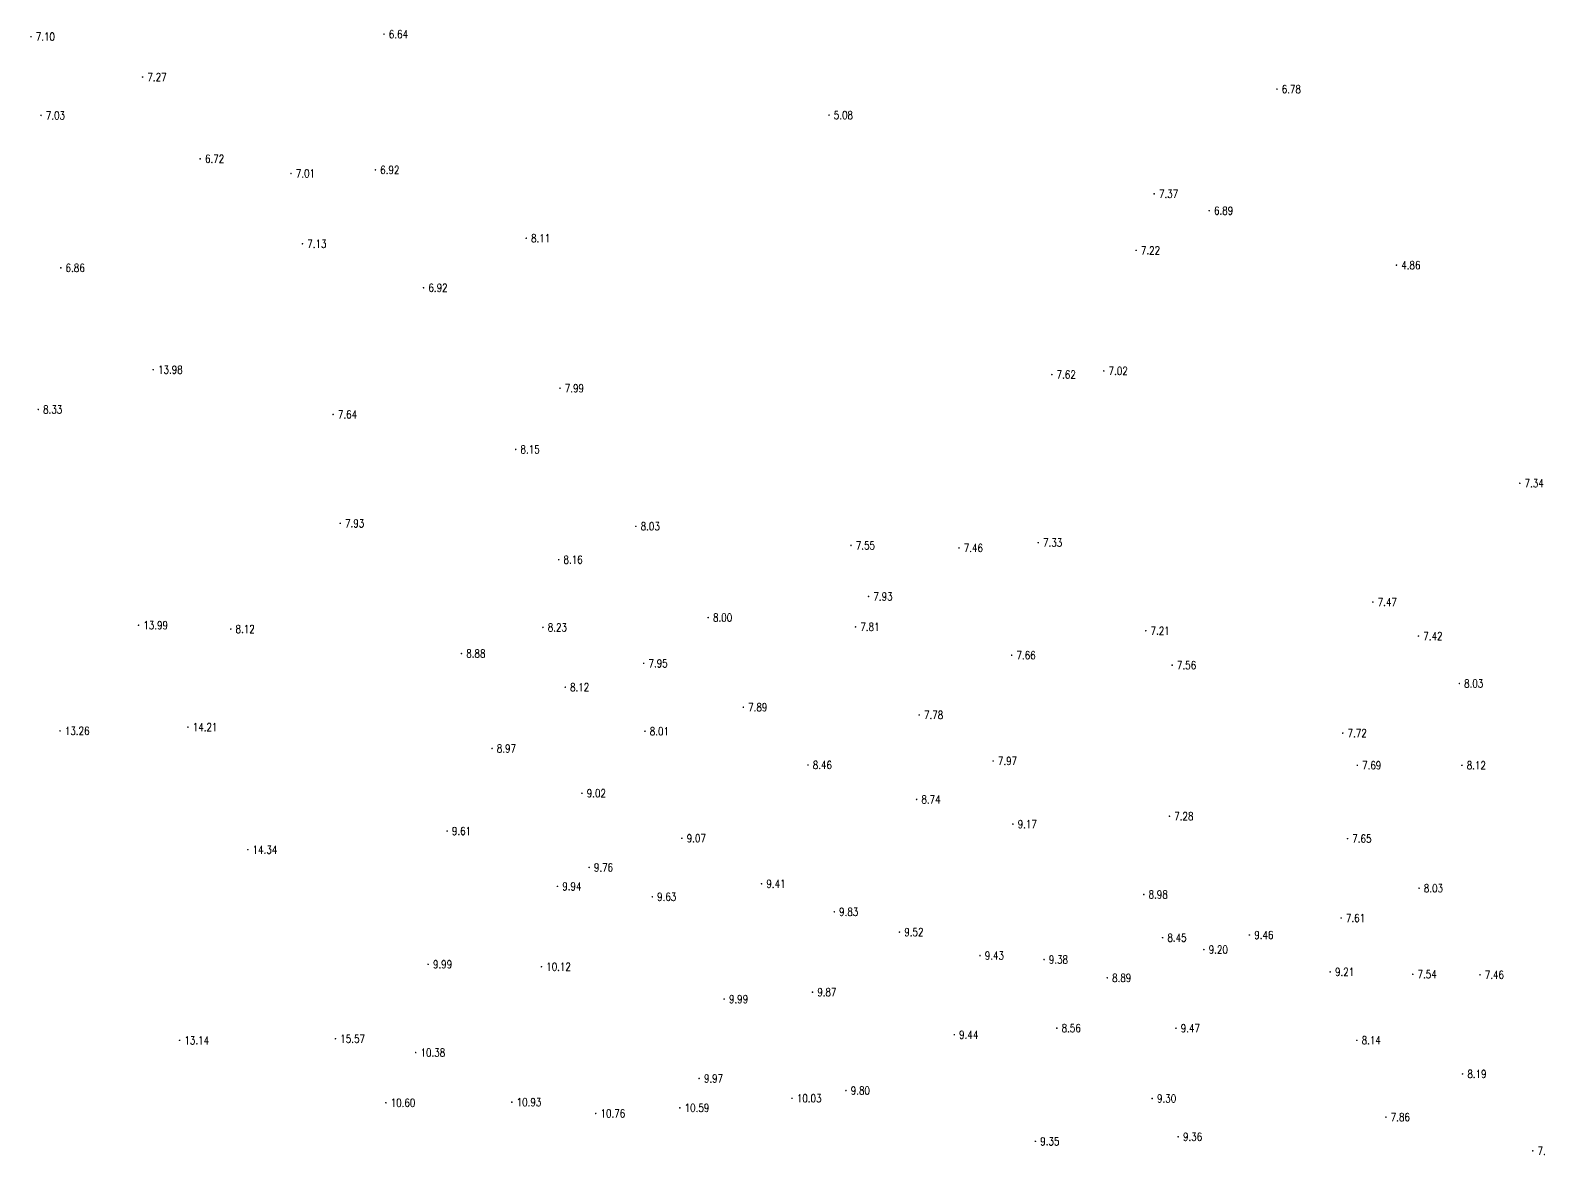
# Model space of a CAD drawing. Extents: x 476861 to 479475, y 2367369 to 2370541.
# Drawn here: x 477387.9 to 477576.5, y 2368056 to 2368196.6 of the extents above; entities that cross this region are included whole.
import ezdxf
from ezdxf.enums import TextEntityAlignment as Align

# ---------------------------------------------------------------- set-up
doc = ezdxf.new("R2010")
doc.units = 0
doc.header["$LTSCALE"] = 0.5
doc.layers.get('0').update_dxf_attribs({"linetype": 'CONTINUOUS'})
doc.layers.add('GCD', color=1, linetype='CONTINUOUS')
doc.styles.add('HZ', font='rs.shx', dxfattribs={"width": 0.8, "bigfont": 'hztxt.shx'})

# ---------------------------------------------------------------- blocks, each defined once
blk = doc.blocks.new('GC200')
at = {"linetype": 'Continuous', "const_width": 0.2, "flags": 128}
blk.add_lwpolyline([(-0.1, 0, 1), (0.1, 0, 1)], format="xyb", close=True, dxfattribs=at)

msp = doc.modelspace()

# ---------------------------------------------------------------- block references
at = {"layer": 'GCD', "linetype": 'Continuous'}
ref = msp.add_blockref('GC200', (477432.173, 2368196.059, 6.636), dxfattribs=dict(at, xscale=0.5, yscale=0.5, zscale=0.5))
ref.add_attrib('height', '6.64', dxfattribs={"linetype": 'Continuous', "height": 1, "style": 'HZ', "width": 0.8}).set_placement((477432.773, 2368196.059, 6.636), align=Align.MIDDLE_LEFT)
ref = msp.add_blockref('GC200', (477388.049, 2368195.75, 7.101), dxfattribs=dict(at, xscale=0.5, yscale=0.5, zscale=0.5))
ref.add_attrib('height', '7.10', dxfattribs={"linetype": 'Continuous', "height": 1, "style": 'HZ', "width": 0.8}).set_placement((477388.649, 2368195.75, 7.101), align=Align.MIDDLE_LEFT)
ref = msp.add_blockref('GC200', (477402, 2368190.699, 7.266), dxfattribs=dict(at, xscale=0.5, yscale=0.5, zscale=0.5))
ref.add_attrib('height', '7.27', dxfattribs={"linetype": 'Continuous', "height": 1, "style": 'HZ', "width": 0.8}).set_placement((477402.6, 2368190.699, 7.266), align=Align.MIDDLE_LEFT)
ref = msp.add_blockref('GC200', (477543.77, 2368189.189, 6.78), dxfattribs=dict(at, xscale=0.5, yscale=0.5, zscale=0.5))
ref.add_attrib('height', '6.78', dxfattribs={"linetype": 'Continuous', "height": 1, "style": 'HZ', "width": 0.8}).set_placement((477544.37, 2368189.189, 6.78), align=Align.MIDDLE_LEFT)
ref = msp.add_blockref('GC200', (477389.306, 2368185.907, 7.033), dxfattribs=dict(at, xscale=0.5, yscale=0.5, zscale=0.5))
ref.add_attrib('height', '7.03', dxfattribs={"linetype": 'Continuous', "height": 1, "style": 'HZ', "width": 0.8}).set_placement((477389.906, 2368185.907, 7.033), align=Align.MIDDLE_LEFT)
ref = msp.add_blockref('GC200', (477487.787, 2368185.94, 5.08), dxfattribs=dict(at, xscale=0.5, yscale=0.5, zscale=0.5))
ref.add_attrib('height', '5.08', dxfattribs={"linetype": 'Continuous', "height": 1, "style": 'HZ', "width": 0.8}).set_placement((477488.387, 2368185.94, 5.08), align=Align.MIDDLE_LEFT)
ref = msp.add_blockref('GC200', (477409.198, 2368180.482, 6.72), dxfattribs=dict(at, xscale=0.5, yscale=0.5, zscale=0.5))
ref.add_attrib('height', '6.72', dxfattribs={"linetype": 'Continuous', "height": 1, "style": 'HZ', "width": 0.8}).set_placement((477409.798, 2368180.482, 6.72), align=Align.MIDDLE_LEFT)
ref = msp.add_blockref('GC200', (477431.095, 2368179.091, 6.919), dxfattribs=dict(at, xscale=0.5, yscale=0.5, zscale=0.5))
ref.add_attrib('height', '6.92', dxfattribs={"linetype": 'Continuous', "height": 1, "style": 'HZ', "width": 0.8}).set_placement((477431.695, 2368179.091, 6.919), align=Align.MIDDLE_LEFT)
ref = msp.add_blockref('GC200', (477420.549, 2368178.647, 7.009), dxfattribs=dict(at, xscale=0.5, yscale=0.5, zscale=0.5))
ref.add_attrib('height', '7.01', dxfattribs={"linetype": 'Continuous', "height": 1, "style": 'HZ', "width": 0.8}).set_placement((477421.149, 2368178.647, 7.009), align=Align.MIDDLE_LEFT)
ref = msp.add_blockref('GC200', (477528.427, 2368176.102, 7.366), dxfattribs=dict(at, xscale=0.5, yscale=0.5, zscale=0.5))
ref.add_attrib('height', '7.37', dxfattribs={"linetype": 'Continuous', "height": 1, "style": 'HZ', "width": 0.8}).set_placement((477529.027, 2368176.102, 7.366), align=Align.MIDDLE_LEFT)
ref = msp.add_blockref('GC200', (477535.3, 2368173.996, 6.891), dxfattribs=dict(at, xscale=0.5, yscale=0.5, zscale=0.5))
ref.add_attrib('height', '6.89', dxfattribs={"linetype": 'Continuous', "height": 1, "style": 'HZ', "width": 0.8}).set_placement((477535.9, 2368173.996, 6.891), align=Align.MIDDLE_LEFT)
ref = msp.add_blockref('GC200', (477421.978, 2368169.858, 7.125), dxfattribs=dict(at, xscale=0.5, yscale=0.5, zscale=0.5))
ref.add_attrib('height', '7.13', dxfattribs={"linetype": 'Continuous', "height": 1, "style": 'HZ', "width": 0.8}).set_placement((477422.578, 2368169.858, 7.125), align=Align.MIDDLE_LEFT)
ref = msp.add_blockref('GC200', (477449.946, 2368170.557, 8.109), dxfattribs=dict(at, xscale=0.5, yscale=0.5, zscale=0.5))
ref.add_attrib('height', '8.11', dxfattribs={"linetype": 'Continuous', "height": 1, "style": 'HZ', "width": 0.8}).set_placement((477450.546, 2368170.557, 8.109), align=Align.MIDDLE_LEFT)
ref = msp.add_blockref('GC200', (477526.165, 2368169.037, 7.218), dxfattribs=dict(at, xscale=0.5, yscale=0.5, zscale=0.5))
ref.add_attrib('height', '7.22', dxfattribs={"linetype": 'Continuous', "height": 1, "style": 'HZ', "width": 0.8}).set_placement((477526.765, 2368169.037, 7.218), align=Align.MIDDLE_LEFT)
ref = msp.add_blockref('GC200', (477391.775, 2368166.853, 6.858), dxfattribs=dict(at, xscale=0.5, yscale=0.5, zscale=0.5))
ref.add_attrib('height', '6.86', dxfattribs={"linetype": 'Continuous', "height": 1, "style": 'HZ', "width": 0.8}).set_placement((477392.375, 2368166.853, 6.858), align=Align.MIDDLE_LEFT)
ref = msp.add_blockref('GC200', (477558.702, 2368167.189, 4.86), dxfattribs=dict(at, xscale=0.5, yscale=0.5, zscale=0.5))
ref.add_attrib('height', '4.86', dxfattribs={"linetype": 'Continuous', "height": 1, "style": 'HZ', "width": 0.8}).set_placement((477559.302, 2368167.189, 4.86), align=Align.MIDDLE_LEFT)
ref = msp.add_blockref('GC200', (477437.116, 2368164.364, 6.923), dxfattribs=dict(at, xscale=0.5, yscale=0.5, zscale=0.5))
ref.add_attrib('height', '6.92', dxfattribs={"linetype": 'Continuous', "height": 1, "style": 'HZ', "width": 0.8}).set_placement((477437.716, 2368164.364, 6.923), align=Align.MIDDLE_LEFT)
ref = msp.add_blockref('GC200', (477403.328, 2368154.121, 13.982), dxfattribs=dict(at, xscale=0.5, yscale=0.5, zscale=0.5))
ref.add_attrib('height', '13.98', dxfattribs={"linetype": 'Continuous', "height": 1, "style": 'HZ', "width": 0.8}).set_placement((477403.928, 2368154.121, 13.982), align=Align.MIDDLE_LEFT)
ref = msp.add_blockref('GC200', (477515.636, 2368153.506, 7.623), dxfattribs=dict(at, xscale=0.5, yscale=0.5, zscale=0.5))
ref.add_attrib('height', '7.62', dxfattribs={"linetype": 'Continuous', "height": 1, "style": 'HZ', "width": 0.8}).set_placement((477516.236, 2368153.506, 7.623), align=Align.MIDDLE_LEFT)
ref = msp.add_blockref('GC200', (477522.13, 2368153.966, 7.02), dxfattribs=dict(at, xscale=0.5, yscale=0.5, zscale=0.5))
ref.add_attrib('height', '7.02', dxfattribs={"linetype": 'Continuous', "height": 1, "style": 'HZ', "width": 0.8}).set_placement((477522.73, 2368153.966, 7.02), align=Align.MIDDLE_LEFT)
ref = msp.add_blockref('GC200', (477454.164, 2368151.803, 7.994), dxfattribs=dict(at, xscale=0.5, yscale=0.5, zscale=0.5))
ref.add_attrib('height', '7.99', dxfattribs={"linetype": 'Continuous', "height": 1, "style": 'HZ', "width": 0.8}).set_placement((477454.764, 2368151.803, 7.994), align=Align.MIDDLE_LEFT)
ref = msp.add_blockref('GC200', (477388.961, 2368149.147, 8.33), dxfattribs=dict(at, xscale=0.5, yscale=0.5, zscale=0.5))
ref.add_attrib('height', '8.33', dxfattribs={"linetype": 'Continuous', "height": 1, "style": 'HZ', "width": 0.8}).set_placement((477389.561, 2368149.147, 8.33), align=Align.MIDDLE_LEFT)
ref = msp.add_blockref('GC200', (477425.808, 2368148.528, 7.64), dxfattribs=dict(at, xscale=0.5, yscale=0.5, zscale=0.5))
ref.add_attrib('height', '7.64', dxfattribs={"linetype": 'Continuous', "height": 1, "style": 'HZ', "width": 0.8}).set_placement((477426.408, 2368148.528, 7.64), align=Align.MIDDLE_LEFT)
ref = msp.add_blockref('GC200', (477448.631, 2368144.158, 8.146), dxfattribs=dict(at, xscale=0.5, yscale=0.5, zscale=0.5))
ref.add_attrib('height', '8.15', dxfattribs={"linetype": 'Continuous', "height": 1, "style": 'HZ', "width": 0.8}).set_placement((477449.231, 2368144.158, 8.146), align=Align.MIDDLE_LEFT)
ref = msp.add_blockref('GC200', (477574.122, 2368139.924, 7.34), dxfattribs=dict(at, xscale=0.5, yscale=0.5, zscale=0.5))
ref.add_attrib('height', '7.34', dxfattribs={"linetype": 'Continuous', "height": 1, "style": 'HZ', "width": 0.8}).set_placement((477574.722, 2368139.924, 7.34), align=Align.MIDDLE_LEFT)
ref = msp.add_blockref('GC200', (477426.7, 2368134.917, 7.932), dxfattribs=dict(at, xscale=0.5, yscale=0.5, zscale=0.5))
ref.add_attrib('height', '7.93', dxfattribs={"linetype": 'Continuous', "height": 1, "style": 'HZ', "width": 0.8}).set_placement((477427.3, 2368134.917, 7.932), align=Align.MIDDLE_LEFT)
ref = msp.add_blockref('GC200', (477463.647, 2368134.543, 8.03), dxfattribs=dict(at, xscale=0.5, yscale=0.5, zscale=0.5))
ref.add_attrib('height', '8.03', dxfattribs={"linetype": 'Continuous', "height": 1, "style": 'HZ', "width": 0.8}).set_placement((477464.247, 2368134.543, 8.03), align=Align.MIDDLE_LEFT)
ref = msp.add_blockref('GC200', (477490.531, 2368132.158, 7.55), dxfattribs=dict(at, xscale=0.5, yscale=0.5, zscale=0.5))
ref.add_attrib('height', '7.55', dxfattribs={"linetype": 'Continuous', "height": 1, "style": 'HZ', "width": 0.8}).set_placement((477491.131, 2368132.158, 7.55), align=Align.MIDDLE_LEFT)
ref = msp.add_blockref('GC200', (477513.935, 2368132.502, 7.332), dxfattribs=dict(at, xscale=0.5, yscale=0.5, zscale=0.5))
ref.add_attrib('height', '7.33', dxfattribs={"linetype": 'Continuous', "height": 1, "style": 'HZ', "width": 0.8}).set_placement((477514.535, 2368132.502, 7.332), align=Align.MIDDLE_LEFT)
ref = msp.add_blockref('GC200', (477454.005, 2368130.371, 8.162), dxfattribs=dict(at, xscale=0.5, yscale=0.5, zscale=0.5))
ref.add_attrib('height', '8.16', dxfattribs={"linetype": 'Continuous', "height": 1, "style": 'HZ', "width": 0.8}).set_placement((477454.605, 2368130.371, 8.162), align=Align.MIDDLE_LEFT)
ref = msp.add_blockref('GC200', (477504.028, 2368131.844, 7.461), dxfattribs=dict(at, xscale=0.5, yscale=0.5, zscale=0.5))
ref.add_attrib('height', '7.46', dxfattribs={"linetype": 'Continuous', "height": 1, "style": 'HZ', "width": 0.8}).set_placement((477504.628, 2368131.844, 7.461), align=Align.MIDDLE_LEFT)
ref = msp.add_blockref('GC200', (477492.73, 2368125.781, 7.93), dxfattribs=dict(at, xscale=0.5, yscale=0.5, zscale=0.5))
ref.add_attrib('height', '7.93', dxfattribs={"linetype": 'Continuous', "height": 1, "style": 'HZ', "width": 0.8}).set_placement((477493.33, 2368125.781, 7.93), align=Align.MIDDLE_LEFT)
ref = msp.add_blockref('GC200', (477555.758, 2368125.079, 7.467), dxfattribs=dict(at, xscale=0.5, yscale=0.5, zscale=0.5))
ref.add_attrib('height', '7.47', dxfattribs={"linetype": 'Continuous', "height": 1, "style": 'HZ', "width": 0.8}).set_placement((477556.358, 2368125.079, 7.467), align=Align.MIDDLE_LEFT)
ref = msp.add_blockref('GC200', (477472.684, 2368123.136, 8.001), dxfattribs=dict(at, xscale=0.5, yscale=0.5, zscale=0.5))
ref.add_attrib('height', '8.00', dxfattribs={"linetype": 'Continuous', "height": 1, "style": 'HZ', "width": 0.8}).set_placement((477473.284, 2368123.136, 8.001), align=Align.MIDDLE_LEFT)
ref = msp.add_blockref('GC200', (477401.491, 2368122.18, 13.989), dxfattribs=dict(at, xscale=0.5, yscale=0.5, zscale=0.5))
ref.add_attrib('height', '13.99', dxfattribs={"linetype": 'Continuous', "height": 1, "style": 'HZ', "width": 0.8}).set_placement((477402.091, 2368122.18, 13.989), align=Align.MIDDLE_LEFT)
ref = msp.add_blockref('GC200', (477413.017, 2368121.704, 8.12), dxfattribs=dict(at, xscale=0.5, yscale=0.5, zscale=0.5))
ref.add_attrib('height', '8.12', dxfattribs={"linetype": 'Continuous', "height": 1, "style": 'HZ', "width": 0.8}).set_placement((477413.617, 2368121.704, 8.12), align=Align.MIDDLE_LEFT)
ref = msp.add_blockref('GC200', (477452.035, 2368121.911, 8.226), dxfattribs=dict(at, xscale=0.5, yscale=0.5, zscale=0.5))
ref.add_attrib('height', '8.23', dxfattribs={"linetype": 'Continuous', "height": 1, "style": 'HZ', "width": 0.8}).set_placement((477452.635, 2368121.911, 8.226), align=Align.MIDDLE_LEFT)
ref = msp.add_blockref('GC200', (477491.104, 2368121.972, 7.808), dxfattribs=dict(at, xscale=0.5, yscale=0.5, zscale=0.5))
ref.add_attrib('height', '7.81', dxfattribs={"linetype": 'Continuous', "height": 1, "style": 'HZ', "width": 0.8}).set_placement((477491.704, 2368121.972, 7.808), align=Align.MIDDLE_LEFT)
ref = msp.add_blockref('GC200', (477527.375, 2368121.497, 7.21), dxfattribs=dict(at, xscale=0.5, yscale=0.5, zscale=0.5))
ref.add_attrib('height', '7.21', dxfattribs={"linetype": 'Continuous', "height": 1, "style": 'HZ', "width": 0.8}).set_placement((477527.975, 2368121.497, 7.21), align=Align.MIDDLE_LEFT)
ref = msp.add_blockref('GC200', (477561.456, 2368120.827, 7.42), dxfattribs=dict(at, xscale=0.5, yscale=0.5, zscale=0.5))
ref.add_attrib('height', '7.42', dxfattribs={"linetype": 'Continuous', "height": 1, "style": 'HZ', "width": 0.8}).set_placement((477562.056, 2368120.827, 7.42), align=Align.MIDDLE_LEFT)
ref = msp.add_blockref('GC200', (477441.848, 2368118.638, 8.883), dxfattribs=dict(at, xscale=0.5, yscale=0.5, zscale=0.5))
ref.add_attrib('height', '8.88', dxfattribs={"linetype": 'Continuous', "height": 1, "style": 'HZ', "width": 0.8}).set_placement((477442.448, 2368118.638, 8.883), align=Align.MIDDLE_LEFT)
ref = msp.add_blockref('GC200', (477464.625, 2368117.414, 7.946), dxfattribs=dict(at, xscale=0.5, yscale=0.5, zscale=0.5))
ref.add_attrib('height', '7.95', dxfattribs={"linetype": 'Continuous', "height": 1, "style": 'HZ', "width": 0.8}).set_placement((477465.225, 2368117.414, 7.946), align=Align.MIDDLE_LEFT)
ref = msp.add_blockref('GC200', (477510.612, 2368118.427, 7.659), dxfattribs=dict(at, xscale=0.5, yscale=0.5, zscale=0.5))
ref.add_attrib('height', '7.66', dxfattribs={"linetype": 'Continuous', "height": 1, "style": 'HZ', "width": 0.8}).set_placement((477511.212, 2368118.427, 7.659), align=Align.MIDDLE_LEFT)
ref = msp.add_blockref('GC200', (477530.674, 2368117.185, 7.56), dxfattribs=dict(at, xscale=0.5, yscale=0.5, zscale=0.5))
ref.add_attrib('height', '7.56', dxfattribs={"linetype": 'Continuous', "height": 1, "style": 'HZ', "width": 0.8}).set_placement((477531.274, 2368117.185, 7.56), align=Align.MIDDLE_LEFT)
ref = msp.add_blockref('GC200', (477566.557, 2368114.896, 8.026), dxfattribs=dict(at, xscale=0.5, yscale=0.5, zscale=0.5))
ref.add_attrib('height', '8.03', dxfattribs={"linetype": 'Continuous', "height": 1, "style": 'HZ', "width": 0.8}).set_placement((477567.157, 2368114.896, 8.026), align=Align.MIDDLE_LEFT)
ref = msp.add_blockref('GC200', (477454.821, 2368114.434, 8.12), dxfattribs=dict(at, xscale=0.5, yscale=0.5, zscale=0.5))
ref.add_attrib('height', '8.12', dxfattribs={"linetype": 'Continuous', "height": 1, "style": 'HZ', "width": 0.8}).set_placement((477455.421, 2368114.434, 8.12), align=Align.MIDDLE_LEFT)
ref = msp.add_blockref('GC200', (477477.079, 2368111.927, 7.89), dxfattribs=dict(at, xscale=0.5, yscale=0.5, zscale=0.5))
ref.add_attrib('height', '7.89', dxfattribs={"linetype": 'Continuous', "height": 1, "style": 'HZ', "width": 0.8}).set_placement((477477.679, 2368111.927, 7.89), align=Align.MIDDLE_LEFT)
ref = msp.add_blockref('GC200', (477407.665, 2368109.449, 14.21), dxfattribs=dict(at, xscale=0.5, yscale=0.5, zscale=0.5))
ref.add_attrib('height', '14.21', dxfattribs={"linetype": 'Continuous', "height": 1, "style": 'HZ', "width": 0.8}).set_placement((477408.265, 2368109.449, 14.21), align=Align.MIDDLE_LEFT)
ref = msp.add_blockref('GC200', (477499.059, 2368110.964, 7.78), dxfattribs=dict(at, xscale=0.5, yscale=0.5, zscale=0.5))
ref.add_attrib('height', '7.78', dxfattribs={"linetype": 'Continuous', "height": 1, "style": 'HZ', "width": 0.8}).set_placement((477499.659, 2368110.964, 7.78), align=Align.MIDDLE_LEFT)
ref = msp.add_blockref('GC200', (477391.681, 2368108.976, 13.261), dxfattribs=dict(at, xscale=0.5, yscale=0.5, zscale=0.5))
ref.add_attrib('height', '13.26', dxfattribs={"linetype": 'Continuous', "height": 1, "style": 'HZ', "width": 0.8}).set_placement((477392.281, 2368108.976, 13.261), align=Align.MIDDLE_LEFT)
ref = msp.add_blockref('GC200', (477464.783, 2368108.927, 8.01), dxfattribs=dict(at, xscale=0.5, yscale=0.5, zscale=0.5))
ref.add_attrib('height', '8.01', dxfattribs={"linetype": 'Continuous', "height": 1, "style": 'HZ', "width": 0.8}).set_placement((477465.383, 2368108.927, 8.01), align=Align.MIDDLE_LEFT)
ref = msp.add_blockref('GC200', (477551.996, 2368108.697, 7.721), dxfattribs=dict(at, xscale=0.5, yscale=0.5, zscale=0.5))
ref.add_attrib('height', '7.72', dxfattribs={"linetype": 'Continuous', "height": 1, "style": 'HZ', "width": 0.8}).set_placement((477552.596, 2368108.697, 7.721), align=Align.MIDDLE_LEFT)
ref = msp.add_blockref('GC200', (477445.672, 2368106.775, 8.966), dxfattribs=dict(at, xscale=0.5, yscale=0.5, zscale=0.5))
ref.add_attrib('height', '8.97', dxfattribs={"linetype": 'Continuous', "height": 1, "style": 'HZ', "width": 0.8}).set_placement((477446.272, 2368106.775, 8.966), align=Align.MIDDLE_LEFT)
ref = msp.add_blockref('GC200', (477485.161, 2368104.715, 8.459), dxfattribs=dict(at, xscale=0.5, yscale=0.5, zscale=0.5))
ref.add_attrib('height', '8.46', dxfattribs={"linetype": 'Continuous', "height": 1, "style": 'HZ', "width": 0.8}).set_placement((477485.761, 2368104.715, 8.459), align=Align.MIDDLE_LEFT)
ref = msp.add_blockref('GC200', (477508.299, 2368105.212, 7.965), dxfattribs=dict(at, xscale=0.5, yscale=0.5, zscale=0.5))
ref.add_attrib('height', '7.97', dxfattribs={"linetype": 'Continuous', "height": 1, "style": 'HZ', "width": 0.8}).set_placement((477508.899, 2368105.212, 7.965), align=Align.MIDDLE_LEFT)
ref = msp.add_blockref('GC200', (477553.811, 2368104.67, 7.693), dxfattribs=dict(at, xscale=0.5, yscale=0.5, zscale=0.5))
ref.add_attrib('height', '7.69', dxfattribs={"linetype": 'Continuous', "height": 1, "style": 'HZ', "width": 0.8}).set_placement((477554.411, 2368104.67, 7.693), align=Align.MIDDLE_LEFT)
ref = msp.add_blockref('GC200', (477566.886, 2368104.671, 8.12), dxfattribs=dict(at, xscale=0.5, yscale=0.5, zscale=0.5))
ref.add_attrib('height', '8.12', dxfattribs={"linetype": 'Continuous', "height": 1, "style": 'HZ', "width": 0.8}).set_placement((477567.486, 2368104.671, 8.12), align=Align.MIDDLE_LEFT)
ref = msp.add_blockref('GC200', (477456.908, 2368101.176, 9.02), dxfattribs=dict(at, xscale=0.5, yscale=0.5, zscale=0.5))
ref.add_attrib('height', '9.02', dxfattribs={"linetype": 'Continuous', "height": 1, "style": 'HZ', "width": 0.8}).set_placement((477457.508, 2368101.176, 9.02), align=Align.MIDDLE_LEFT)
ref = msp.add_blockref('GC200', (477498.735, 2368100.411, 8.74), dxfattribs=dict(at, xscale=0.5, yscale=0.5, zscale=0.5))
ref.add_attrib('height', '8.74', dxfattribs={"linetype": 'Continuous', "height": 1, "style": 'HZ', "width": 0.8}).set_placement((477499.335, 2368100.411, 8.74), align=Align.MIDDLE_LEFT)
ref = msp.add_blockref('GC200', (477530.331, 2368098.309, 7.28), dxfattribs=dict(at, xscale=0.5, yscale=0.5, zscale=0.5))
ref.add_attrib('height', '7.28', dxfattribs={"linetype": 'Continuous', "height": 1, "style": 'HZ', "width": 0.8}).set_placement((477530.931, 2368098.309, 7.28), align=Align.MIDDLE_LEFT)
ref = msp.add_blockref('GC200', (477440.055, 2368096.456, 9.607), dxfattribs=dict(at, xscale=0.5, yscale=0.5, zscale=0.5))
ref.add_attrib('height', '9.61', dxfattribs={"linetype": 'Continuous', "height": 1, "style": 'HZ', "width": 0.8}).set_placement((477440.655, 2368096.456, 9.607), align=Align.MIDDLE_LEFT)
ref = msp.add_blockref('GC200', (477510.763, 2368097.324, 9.168), dxfattribs=dict(at, xscale=0.5, yscale=0.5, zscale=0.5))
ref.add_attrib('height', '9.17', dxfattribs={"linetype": 'Continuous', "height": 1, "style": 'HZ', "width": 0.8}).set_placement((477511.363, 2368097.324, 9.168), align=Align.MIDDLE_LEFT)
ref = msp.add_blockref('GC200', (477469.401, 2368095.55, 9.073), dxfattribs=dict(at, xscale=0.5, yscale=0.5, zscale=0.5))
ref.add_attrib('height', '9.07', dxfattribs={"linetype": 'Continuous', "height": 1, "style": 'HZ', "width": 0.8}).set_placement((477470.001, 2368095.55, 9.073), align=Align.MIDDLE_LEFT)
ref = msp.add_blockref('GC200', (477552.588, 2368095.507, 7.65), dxfattribs=dict(at, xscale=0.5, yscale=0.5, zscale=0.5))
ref.add_attrib('height', '7.65', dxfattribs={"linetype": 'Continuous', "height": 1, "style": 'HZ', "width": 0.8}).set_placement((477553.188, 2368095.507, 7.65), align=Align.MIDDLE_LEFT)
ref = msp.add_blockref('GC200', (477415.148, 2368094.128, 14.34), dxfattribs=dict(at, xscale=0.5, yscale=0.5, zscale=0.5))
ref.add_attrib('height', '14.34', dxfattribs={"linetype": 'Continuous', "height": 1, "style": 'HZ', "width": 0.8}).set_placement((477415.748, 2368094.128, 14.34), align=Align.MIDDLE_LEFT)
ref = msp.add_blockref('GC200', (477457.801, 2368091.912, 9.758), dxfattribs=dict(at, xscale=0.5, yscale=0.5, zscale=0.5))
ref.add_attrib('height', '9.76', dxfattribs={"linetype": 'Continuous', "height": 1, "style": 'HZ', "width": 0.8}).set_placement((477458.401, 2368091.912, 9.758), align=Align.MIDDLE_LEFT)
ref = msp.add_blockref('GC200', (477453.845, 2368089.541, 9.944), dxfattribs=dict(at, xscale=0.5, yscale=0.5, zscale=0.5))
ref.add_attrib('height', '9.94', dxfattribs={"linetype": 'Continuous', "height": 1, "style": 'HZ', "width": 0.8}).set_placement((477454.445, 2368089.541, 9.944), align=Align.MIDDLE_LEFT)
ref = msp.add_blockref('GC200', (477479.352, 2368089.866, 9.405), dxfattribs=dict(at, xscale=0.5, yscale=0.5, zscale=0.5))
ref.add_attrib('height', '9.41', dxfattribs={"linetype": 'Continuous', "height": 1, "style": 'HZ', "width": 0.8}).set_placement((477479.952, 2368089.866, 9.405), align=Align.MIDDLE_LEFT)
ref = msp.add_blockref('GC200', (477527.124, 2368088.523, 8.982), dxfattribs=dict(at, xscale=0.5, yscale=0.5, zscale=0.5))
ref.add_attrib('height', '8.98', dxfattribs={"linetype": 'Continuous', "height": 1, "style": 'HZ', "width": 0.8}).set_placement((477527.724, 2368088.523, 8.982), align=Align.MIDDLE_LEFT)
ref = msp.add_blockref('GC200', (477561.527, 2368089.312, 8.032), dxfattribs=dict(at, xscale=0.5, yscale=0.5, zscale=0.5))
ref.add_attrib('height', '8.03', dxfattribs={"linetype": 'Continuous', "height": 1, "style": 'HZ', "width": 0.8}).set_placement((477562.127, 2368089.312, 8.032), align=Align.MIDDLE_LEFT)
ref = msp.add_blockref('GC200', (477465.702, 2368088.236, 9.634), dxfattribs=dict(at, xscale=0.5, yscale=0.5, zscale=0.5))
ref.add_attrib('height', '9.63', dxfattribs={"linetype": 'Continuous', "height": 1, "style": 'HZ', "width": 0.8}).set_placement((477466.302, 2368088.236, 9.634), align=Align.MIDDLE_LEFT)
ref = msp.add_blockref('GC200', (477488.445, 2368086.358, 9.833), dxfattribs=dict(at, xscale=0.5, yscale=0.5, zscale=0.5))
ref.add_attrib('height', '9.83', dxfattribs={"linetype": 'Continuous', "height": 1, "style": 'HZ', "width": 0.8}).set_placement((477489.045, 2368086.358, 9.833), align=Align.MIDDLE_LEFT)
ref = msp.add_blockref('GC200', (477551.794, 2368085.583, 7.61), dxfattribs=dict(at, xscale=0.5, yscale=0.5, zscale=0.5))
ref.add_attrib('height', '7.61', dxfattribs={"linetype": 'Continuous', "height": 1, "style": 'HZ', "width": 0.8}).set_placement((477552.394, 2368085.583, 7.61), align=Align.MIDDLE_LEFT)
ref = msp.add_blockref('GC200', (477496.589, 2368083.826, 9.517), dxfattribs=dict(at, xscale=0.5, yscale=0.5, zscale=0.5))
ref.add_attrib('height', '9.52', dxfattribs={"linetype": 'Continuous', "height": 1, "style": 'HZ', "width": 0.8}).set_placement((477497.189, 2368083.826, 9.517), align=Align.MIDDLE_LEFT)
ref = msp.add_blockref('GC200', (477529.477, 2368083.125, 8.445), dxfattribs=dict(at, xscale=0.5, yscale=0.5, zscale=0.5))
ref.add_attrib('height', '8.45', dxfattribs={"linetype": 'Continuous', "height": 1, "style": 'HZ', "width": 0.8}).set_placement((477530.077, 2368083.125, 8.445), align=Align.MIDDLE_LEFT)
ref = msp.add_blockref('GC200', (477540.329, 2368083.462, 9.456), dxfattribs=dict(at, xscale=0.5, yscale=0.5, zscale=0.5))
ref.add_attrib('height', '9.46', dxfattribs={"linetype": 'Continuous', "height": 1, "style": 'HZ', "width": 0.8}).set_placement((477540.929, 2368083.462, 9.456), align=Align.MIDDLE_LEFT)
ref = msp.add_blockref('GC200', (477534.635, 2368081.638, 9.195), dxfattribs=dict(at, xscale=0.5, yscale=0.5, zscale=0.5))
ref.add_attrib('height', '9.20', dxfattribs={"linetype": 'Continuous', "height": 1, "style": 'HZ', "width": 0.8}).set_placement((477535.235, 2368081.638, 9.195), align=Align.MIDDLE_LEFT)
ref = msp.add_blockref('GC200', (477437.684, 2368079.799, 9.993), dxfattribs=dict(at, xscale=0.5, yscale=0.5, zscale=0.5))
ref.add_attrib('height', '9.99', dxfattribs={"linetype": 'Continuous', "height": 1, "style": 'HZ', "width": 0.8}).set_placement((477438.284, 2368079.799, 9.993), align=Align.MIDDLE_LEFT)
ref = msp.add_blockref('GC200', (477451.842, 2368079.496, 10.12), dxfattribs=dict(at, xscale=0.5, yscale=0.5, zscale=0.5))
ref.add_attrib('height', '10.12', dxfattribs={"linetype": 'Continuous', "height": 1, "style": 'HZ', "width": 0.8}).set_placement((477452.442, 2368079.496, 10.12), align=Align.MIDDLE_LEFT)
ref = msp.add_blockref('GC200', (477506.658, 2368080.886, 9.426), dxfattribs=dict(at, xscale=0.5, yscale=0.5, zscale=0.5))
ref.add_attrib('height', '9.43', dxfattribs={"linetype": 'Continuous', "height": 1, "style": 'HZ', "width": 0.8}).set_placement((477507.258, 2368080.886, 9.426), align=Align.MIDDLE_LEFT)
ref = msp.add_blockref('GC200', (477514.66, 2368080.395, 9.381), dxfattribs=dict(at, xscale=0.5, yscale=0.5, zscale=0.5))
ref.add_attrib('height', '9.38', dxfattribs={"linetype": 'Continuous', "height": 1, "style": 'HZ', "width": 0.8}).set_placement((477515.26, 2368080.395, 9.381), align=Align.MIDDLE_LEFT)
ref = msp.add_blockref('GC200', (477522.563, 2368078.111, 8.894), dxfattribs=dict(at, xscale=0.5, yscale=0.5, zscale=0.5))
ref.add_attrib('height', '8.89', dxfattribs={"linetype": 'Continuous', "height": 1, "style": 'HZ', "width": 0.8}).set_placement((477523.163, 2368078.111, 8.894), align=Align.MIDDLE_LEFT)
ref = msp.add_blockref('GC200', (477550.419, 2368078.847, 9.206), dxfattribs=dict(at, xscale=0.5, yscale=0.5, zscale=0.5))
ref.add_attrib('height', '9.21', dxfattribs={"linetype": 'Continuous', "height": 1, "style": 'HZ', "width": 0.8}).set_placement((477551.019, 2368078.847, 9.206), align=Align.MIDDLE_LEFT)
ref = msp.add_blockref('GC200', (477560.741, 2368078.552, 7.54), dxfattribs=dict(at, xscale=0.5, yscale=0.5, zscale=0.5))
ref.add_attrib('height', '7.54', dxfattribs={"linetype": 'Continuous', "height": 1, "style": 'HZ', "width": 0.8}).set_placement((477561.341, 2368078.552, 7.54), align=Align.MIDDLE_LEFT)
ref = msp.add_blockref('GC200', (477569.145, 2368078.496, 7.456), dxfattribs=dict(at, xscale=0.5, yscale=0.5, zscale=0.5))
ref.add_attrib('height', '7.46', dxfattribs={"linetype": 'Continuous', "height": 1, "style": 'HZ', "width": 0.8}).set_placement((477569.745, 2368078.496, 7.456), align=Align.MIDDLE_LEFT)
ref = msp.add_blockref('GC200', (477474.678, 2368075.454, 9.987), dxfattribs=dict(at, xscale=0.5, yscale=0.5, zscale=0.5))
ref.add_attrib('height', '9.99', dxfattribs={"linetype": 'Continuous', "height": 1, "style": 'HZ', "width": 0.8}).set_placement((477475.278, 2368075.454, 9.987), align=Align.MIDDLE_LEFT)
ref = msp.add_blockref('GC200', (477485.719, 2368076.314, 9.874), dxfattribs=dict(at, xscale=0.5, yscale=0.5, zscale=0.5))
ref.add_attrib('height', '9.87', dxfattribs={"linetype": 'Continuous', "height": 1, "style": 'HZ', "width": 0.8}).set_placement((477486.319, 2368076.314, 9.874), align=Align.MIDDLE_LEFT)
ref = msp.add_blockref('GC200', (477516.255, 2368071.821, 8.558), dxfattribs=dict(at, xscale=0.5, yscale=0.5, zscale=0.5))
ref.add_attrib('height', '8.56', dxfattribs={"linetype": 'Continuous', "height": 1, "style": 'HZ', "width": 0.8}).set_placement((477516.855, 2368071.821, 8.558), align=Align.MIDDLE_LEFT)
ref = msp.add_blockref('GC200', (477531.145, 2368071.805, 9.466), dxfattribs=dict(at, xscale=0.5, yscale=0.5, zscale=0.5))
ref.add_attrib('height', '9.47', dxfattribs={"linetype": 'Continuous', "height": 1, "style": 'HZ', "width": 0.8}).set_placement((477531.745, 2368071.805, 9.466), align=Align.MIDDLE_LEFT)
ref = msp.add_blockref('GC200', (477406.625, 2368070.294, 13.138), dxfattribs=dict(at, xscale=0.5, yscale=0.5, zscale=0.5))
ref.add_attrib('height', '13.14', dxfattribs={"linetype": 'Continuous', "height": 1, "style": 'HZ', "width": 0.8}).set_placement((477407.225, 2368070.294, 13.138), align=Align.MIDDLE_LEFT)
ref = msp.add_blockref('GC200', (477426.107, 2368070.498, 15.574), dxfattribs=dict(at, xscale=0.5, yscale=0.5, zscale=0.5))
ref.add_attrib('height', '15.57', dxfattribs={"linetype": 'Continuous', "height": 1, "style": 'HZ', "width": 0.8}).set_placement((477426.707, 2368070.498, 15.574), align=Align.MIDDLE_LEFT)
ref = msp.add_blockref('GC200', (477503.447, 2368071, 9.441), dxfattribs=dict(at, xscale=0.5, yscale=0.5, zscale=0.5))
ref.add_attrib('height', '9.44', dxfattribs={"linetype": 'Continuous', "height": 1, "style": 'HZ', "width": 0.8}).set_placement((477504.047, 2368071, 9.441), align=Align.MIDDLE_LEFT)
ref = msp.add_blockref('GC200', (477553.754, 2368070.298, 8.14), dxfattribs=dict(at, xscale=0.5, yscale=0.5, zscale=0.5))
ref.add_attrib('height', '8.14', dxfattribs={"linetype": 'Continuous', "height": 1, "style": 'HZ', "width": 0.8}).set_placement((477554.354, 2368070.298, 8.14), align=Align.MIDDLE_LEFT)
ref = msp.add_blockref('GC200', (477436.131, 2368068.768, 10.381), dxfattribs=dict(at, xscale=0.5, yscale=0.5, zscale=0.5))
ref.add_attrib('height', '10.38', dxfattribs={"linetype": 'Continuous', "height": 1, "style": 'HZ', "width": 0.8}).set_placement((477436.731, 2368068.768, 10.381), align=Align.MIDDLE_LEFT)
ref = msp.add_blockref('GC200', (477566.967, 2368066.094, 8.189), dxfattribs=dict(at, xscale=0.5, yscale=0.5, zscale=0.5))
ref.add_attrib('height', '8.19', dxfattribs={"linetype": 'Continuous', "height": 1, "style": 'HZ', "width": 0.8}).set_placement((477567.567, 2368066.094, 8.189), align=Align.MIDDLE_LEFT)
ref = msp.add_blockref('GC200', (477471.55, 2368065.535, 9.972), dxfattribs=dict(at, xscale=0.5, yscale=0.5, zscale=0.5))
ref.add_attrib('height', '9.97', dxfattribs={"linetype": 'Continuous', "height": 1, "style": 'HZ', "width": 0.8}).set_placement((477472.15, 2368065.535, 9.972), align=Align.MIDDLE_LEFT)
ref = msp.add_blockref('GC200', (477489.903, 2368064.016, 9.802), dxfattribs=dict(at, xscale=0.5, yscale=0.5, zscale=0.5))
ref.add_attrib('height', '9.80', dxfattribs={"linetype": 'Continuous', "height": 1, "style": 'HZ', "width": 0.8}).set_placement((477490.503, 2368064.016, 9.802), align=Align.MIDDLE_LEFT)
ref = msp.add_blockref('GC200', (477432.406, 2368062.488, 10.602), dxfattribs=dict(at, xscale=0.5, yscale=0.5, zscale=0.5))
ref.add_attrib('height', '10.60', dxfattribs={"linetype": 'Continuous', "height": 1, "style": 'HZ', "width": 0.8}).set_placement((477433.006, 2368062.488, 10.602), align=Align.MIDDLE_LEFT)
ref = msp.add_blockref('GC200', (477448.151, 2368062.565, 10.931), dxfattribs=dict(at, xscale=0.5, yscale=0.5, zscale=0.5))
ref.add_attrib('height', '10.93', dxfattribs={"linetype": 'Continuous', "height": 1, "style": 'HZ', "width": 0.8}).set_placement((477448.751, 2368062.565, 10.931), align=Align.MIDDLE_LEFT)
ref = msp.add_blockref('GC200', (477483.164, 2368063.051, 10.027), dxfattribs=dict(at, xscale=0.5, yscale=0.5, zscale=0.5))
ref.add_attrib('height', '10.03', dxfattribs={"linetype": 'Continuous', "height": 1, "style": 'HZ', "width": 0.8}).set_placement((477483.764, 2368063.051, 10.027), align=Align.MIDDLE_LEFT)
ref = msp.add_blockref('GC200', (477528.178, 2368063.026, 9.297), dxfattribs=dict(at, xscale=0.5, yscale=0.5, zscale=0.5))
ref.add_attrib('height', '9.30', dxfattribs={"linetype": 'Continuous', "height": 1, "style": 'HZ', "width": 0.8}).set_placement((477528.778, 2368063.026, 9.297), align=Align.MIDDLE_LEFT)
ref = msp.add_blockref('GC200', (477458.628, 2368061.156, 10.762), dxfattribs=dict(at, xscale=0.5, yscale=0.5, zscale=0.5))
ref.add_attrib('height', '10.76', dxfattribs={"linetype": 'Continuous', "height": 1, "style": 'HZ', "width": 0.8}).set_placement((477459.228, 2368061.156, 10.762), align=Align.MIDDLE_LEFT)
ref = msp.add_blockref('GC200', (477469.144, 2368061.861, 10.588), dxfattribs=dict(at, xscale=0.5, yscale=0.5, zscale=0.5))
ref.add_attrib('height', '10.59', dxfattribs={"linetype": 'Continuous', "height": 1, "style": 'HZ', "width": 0.8}).set_placement((477469.744, 2368061.861, 10.588), align=Align.MIDDLE_LEFT)
ref = msp.add_blockref('GC200', (477557.387, 2368060.697, 7.86), dxfattribs=dict(at, xscale=0.5, yscale=0.5, zscale=0.5))
ref.add_attrib('height', '7.86', dxfattribs={"linetype": 'Continuous', "height": 1, "style": 'HZ', "width": 0.8}).set_placement((477557.987, 2368060.697, 7.86), align=Align.MIDDLE_LEFT)
ref = msp.add_blockref('GC200', (477513.583, 2368057.672, 9.345), dxfattribs=dict(at, xscale=0.5, yscale=0.5, zscale=0.5))
ref.add_attrib('height', '9.35', dxfattribs={"linetype": 'Continuous', "height": 1, "style": 'HZ', "width": 0.8}).set_placement((477514.183, 2368057.672, 9.345), align=Align.MIDDLE_LEFT)
ref = msp.add_blockref('GC200', (477531.421, 2368058.246, 9.359), dxfattribs=dict(at, xscale=0.5, yscale=0.5, zscale=0.5))
ref.add_attrib('height', '9.36', dxfattribs={"linetype": 'Continuous', "height": 1, "style": 'HZ', "width": 0.8}).set_placement((477532.021, 2368058.246, 9.359), align=Align.MIDDLE_LEFT)
ref = msp.add_blockref('GC200', (477575.735, 2368056.485, 7.804), dxfattribs=dict(at, xscale=0.5, yscale=0.5, zscale=0.5))
ref.add_attrib('height', '7.80', dxfattribs={"linetype": 'Continuous', "height": 1, "style": 'HZ', "width": 0.8}).set_placement((477576.335, 2368056.485, 7.804), align=Align.MIDDLE_LEFT)

doc.saveas('drawing.dxf')
